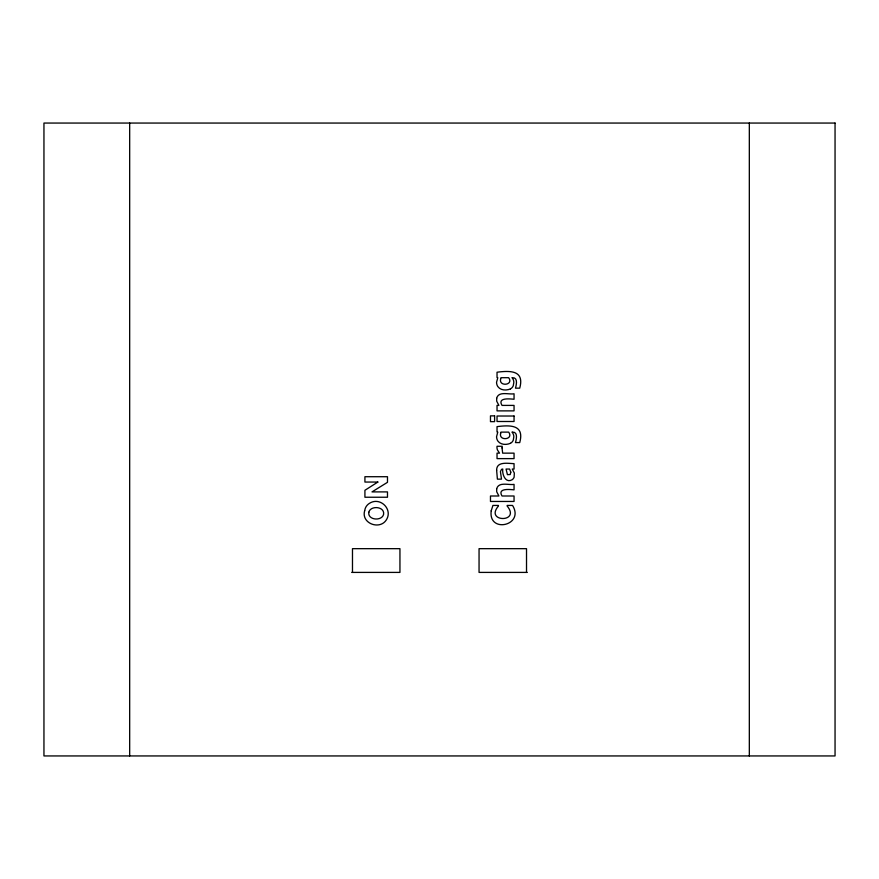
<?xml version="1.0" encoding="UTF-8"?>
<svg xmlns="http://www.w3.org/2000/svg" width="879" height="879" viewBox="0 0 879 879"><rect width="100%" height="100%" fill="white"/><g stroke="black" fill="none" stroke-linecap="round" stroke-linejoin="round"><path stroke-width="1.32" d="M510.435 388.892C506.381 390.705 500.645 390.518 497.855 386.617A7.922 7.922 0 0 1 496.558 382.277L497.789 377.717L497.031 377.52L497.031 372.224C511.391 370.312 524.521 370.85 519.731 388.166L515.468 388.166C516.434 384.793 518.138 377.333 512.38 377.695M510.435 443.313C506.381 445.126 500.645 444.939 497.855 441.038A7.922 7.922 0 0 1 496.558 436.698L497.789 432.138L497.031 431.952L497.031 426.645C511.391 424.744 524.521 425.271 519.731 442.587L515.468 442.587C516.434 439.214 518.138 431.754 512.38 432.116M351.743 572.405L399.945 572.405L399.945 548.672L352.479 548.672L352.479 572.405M527.257 572.405L479.055 572.405L479.055 548.672L526.521 548.672L526.521 572.405M512.061 377.695L512.787 378.728A7.23 7.23 0 0 1 513.808 382.53L513.27 385.694A6.076 6.076 0 0 1 510.435 388.892M512.061 432.116L512.787 433.149A7.23 7.23 0 0 1 513.808 436.962L513.27 440.115A6.076 6.076 0 0 1 510.435 443.313M749.326 123.06L749.326 755.94M129.674 123.06L129.674 755.94M496.635 470.265L497.393 479.143L501.502 479.143L500.426 471.594L501.579 469.309L502.777 469.012C501.942 474.319 505.557 483.681 512.204 479.703A5.549 5.549 0 0 0 514.127 477.154L514.325 473.034L512.248 469.045L514.05 469.045L514.05 463.64C508.337 463.552 496.437 460.981 496.635 470.265M502.041 447.883L502.656 453.146L514.05 453.146L514.05 458.618L497.031 458.618L497.031 453.146L499.525 453.146L497.481 450.015A6.955 6.955 0 0 1 496.987 446.917L497.031 446.279L502.228 446.279L502.041 447.883M491.207 510.842C488.087 533.894 524.939 525.477 512.545 505.436L507.15 505.436L507.15 506.04C521.137 522.895 484.417 522.401 498.393 506.106L498.393 505.436L492.921 505.436L491.207 510.842M364.653 510.743C360.972 523.291 379.431 530.246 386.167 520.159C393.451 509.424 380.003 496.283 369.334 503.425A9.977 9.977 0 0 0 365.235 508.469L364.653 510.743M496.657 398.341L496.712 401.209L498.909 405.406L497.031 405.406L497.031 410.878L514.05 410.878L514.05 405.406L501.986 405.406C497.195 397.319 509.864 398.879 514.05 399.253L514.05 393.781C509.04 394.792 498.415 390.781 496.657 398.341M496.657 488.922L496.712 491.79L498.909 495.998L490.471 495.998L490.471 501.459L514.05 501.459L514.05 495.998L501.986 495.998C497.195 487.911 509.864 489.46 514.05 489.845L514.05 484.373C509.04 485.373 498.415 481.362 496.657 488.922M500.656 378.838C498.437 386.947 514.138 385.365 508.688 377.695L500.964 377.695L500.656 378.838M500.656 433.259C498.437 441.368 514.138 439.786 508.688 432.116L500.964 432.116L500.656 433.259M510.809 472.188L510.216 474.528L507.425 474.649L506.062 469.045L509.6 469.045L510.809 472.188M368.817 512.226C367.488 520.236 381.838 521.412 383.596 514.391C384.914 506.37 370.564 505.194 368.817 512.226M377.849 482.055L364.917 490.284L364.917 497.239L387.485 497.239L387.485 491.899L372.004 491.899L387.485 482.318L387.485 476.715L364.917 476.715L364.917 482.055L377.849 482.055M835.05 123.06L43.95 123.06L43.95 755.94L835.05 755.94L835.05 123.06M494.602 415.866L490.471 415.866L490.471 421.645L494.602 421.645L494.602 415.866M514.05 416.02L497.031 416.02L497.031 421.491L514.05 421.491L514.05 416.02"/></g></svg>
